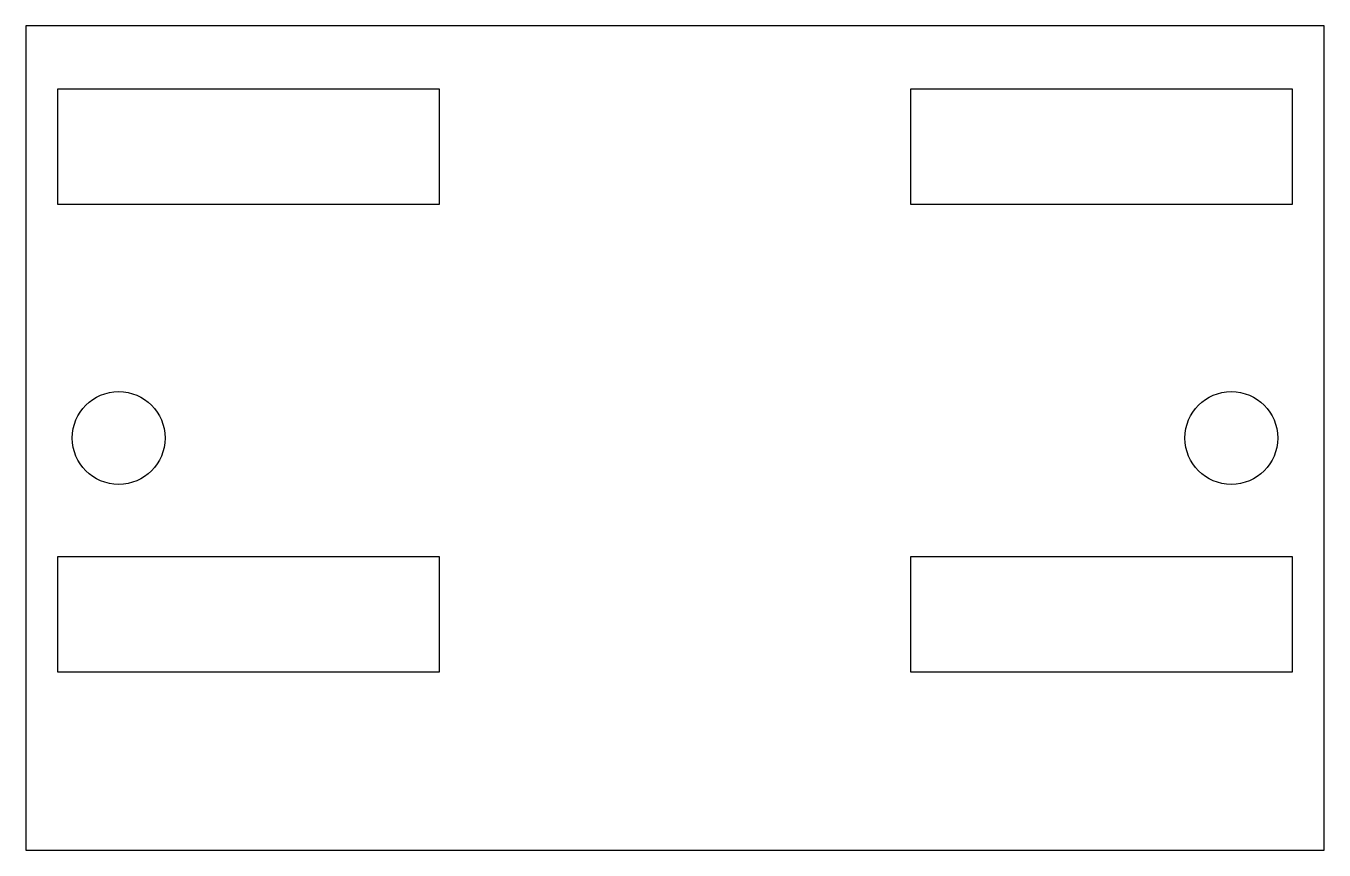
# Model space of a CAD drawing. Header units: metres. Extents: x 0 to 35, y 0 to 22.2.
import ezdxf

# ---------------------------------------------------------------- set-up
doc = ezdxf.new("R2010")
doc.units = ezdxf.units.M

msp = doc.modelspace()

# ---------------------------------------------------------------- linework, layer by layer
for points in [[(0, 0), (35, 0), (35, 22.2), (0, 22.2)], [(0.85, 17.4), (11.15, 17.4), (11.15, 20.5), (0.85, 20.5)], [(23.85, 17.4), (34.15, 17.4), (34.15, 20.5), (23.85, 20.5)], [(0.85, 4.8), (11.15, 4.8), (11.15, 7.9), (0.85, 7.9)], [(23.85, 4.8), (34.15, 4.8), (34.15, 7.9), (23.85, 7.9)]]:
    msp.add_lwpolyline(points, close=True)
for centre in [(2.5, 11.1), (32.5, 11.1)]:
    msp.add_circle(centre, 1.25)

doc.saveas('drawing.dxf')
